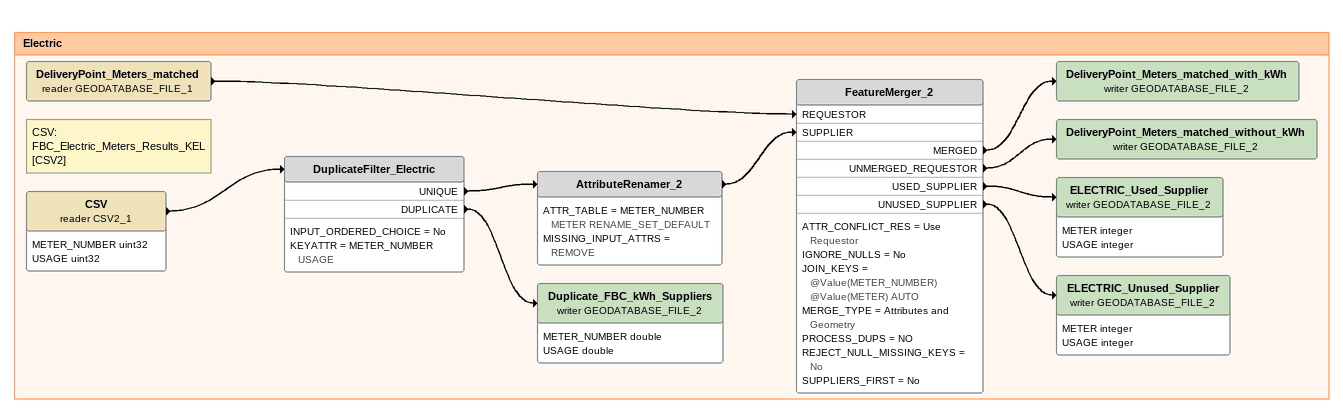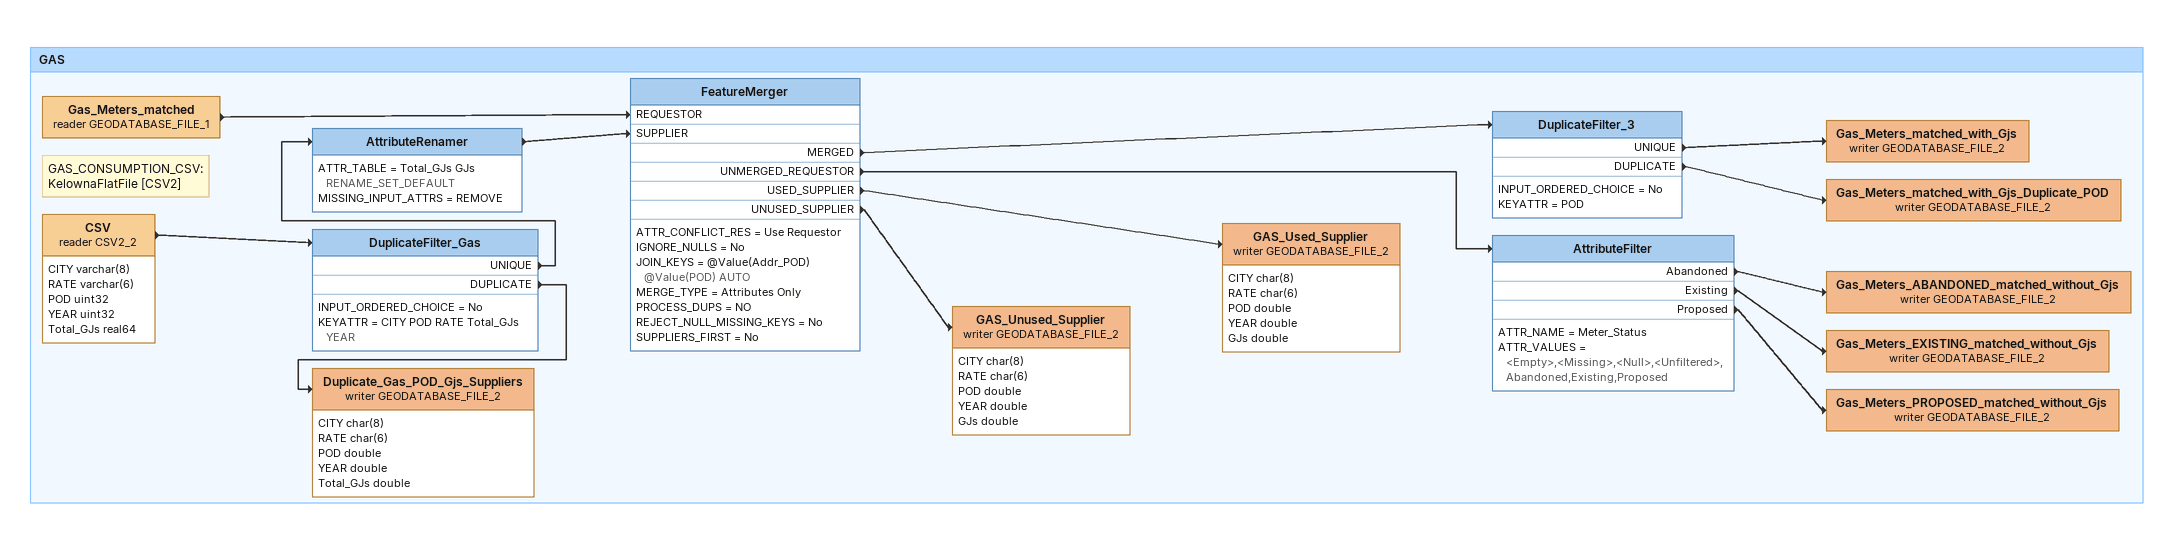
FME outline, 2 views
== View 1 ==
Bookmark: Electric
DeliveryPoint_Meters_matched (reader GEODATABASE_FILE_1)
    -> FeatureMerger_2 [REQUESTOR]
Note: CSV: FBC_Electric_Meters_Results_KEL [CSV2]
CSV (reader CSV2_1)
    attributes: METER_NUMBER uint32, USAGE uint32
    -> DuplicateFilter_Electric
DuplicateFilter_Electric
    INPUT_ORDERED_CHOICE = No
    KEYATTR = METER_NUMBER USAGE
    UNIQUE -> AttributeRenamer_2
    DUPLICATE -> Duplicate_FBC_kWh_Suppliers (writer GEODATABASE_FILE_2)
AttributeRenamer_2
    ATTR_TABLE = METER_NUMBER METER RENAME_SET_DEFAULT
    MISSING_INPUT_ATTRS = REMOVE
    -> FeatureMerger_2 [SUPPLIER]
FeatureMerger_2
    ATTR_CONFLICT_RES = Use Requestor
    IGNORE_NULLS = No
    JOIN_KEYS = @Value(METER_NUMBER) @Value(METER) AUTO
    MERGE_TYPE = Attributes and Geometry
    PROCESS_DUPS = NO
    REJECT_NULL_MISSING_KEYS = No
    SUPPLIERS_FIRST = No
    MERGED -> DeliveryPoint_Meters_matched_with_kWh (writer GEODATABASE_FILE_2)
    UNMERGED_REQUESTOR -> DeliveryPoint_Meters_matched_without_kWh (writer GEODATABASE_FILE_2)
    USED_SUPPLIER -> ELECTRIC_Used_Supplier (writer GEODATABASE_FILE_2)
    UNUSED_SUPPLIER -> ELECTRIC_Unused_Supplier (writer GEODATABASE_FILE_2)
DeliveryPoint_Meters_matched_with_kWh (writer GEODATABASE_FILE_2)
DeliveryPoint_Meters_matched_without_kWh (writer GEODATABASE_FILE_2)
ELECTRIC_Used_Supplier (writer GEODATABASE_FILE_2)
    attributes: METER integer, USAGE integer
ELECTRIC_Unused_Supplier (writer GEODATABASE_FILE_2)
    attributes: METER integer, USAGE integer
Duplicate_FBC_kWh_Suppliers (writer GEODATABASE_FILE_2)
    attributes: METER_NUMBER double, USAGE double

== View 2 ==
Bookmark: GAS
Gas_Meters_matched (reader GEODATABASE_FILE_1)
    -> FeatureMerger [REQUESTOR]
Note: GAS_CONSUMPTION_CSV: KelownaFlatFile [CSV2]
CSV (reader CSV2_2)
    attributes: CITY varchar(8), RATE varchar(6), POD uint32, YEAR uint32, Total_GJs real64
    -> DuplicateFilter_Gas
DuplicateFilter_Gas
    INPUT_ORDERED_CHOICE = No
    KEYATTR = CITY POD RATE Total_GJs YEAR
    UNIQUE -> AttributeRenamer
    DUPLICATE -> Duplicate_Gas_POD_Gjs_Suppliers (writer GEODATABASE_FILE_2)
AttributeRenamer
    ATTR_TABLE = Total_GJs GJs RENAME_SET_DEFAULT
    MISSING_INPUT_ATTRS = REMOVE
    -> FeatureMerger [SUPPLIER]
FeatureMerger
    ATTR_CONFLICT_RES = Use Requestor
    IGNORE_NULLS = No
    JOIN_KEYS = @Value(Addr_POD) @Value(POD) AUTO
    MERGE_TYPE = Attributes Only
    PROCESS_DUPS = NO
    REJECT_NULL_MISSING_KEYS = No
    SUPPLIERS_FIRST = No
    MERGED -> DuplicateFilter_3
    UNMERGED_REQUESTOR -> AttributeFilter
    USED_SUPPLIER -> GAS_Used_Supplier (writer GEODATABASE_FILE_2)
    UNUSED_SUPPLIER -> GAS_Unused_Supplier (writer GEODATABASE_FILE_2)
DuplicateFilter_3
    INPUT_ORDERED_CHOICE = No
    KEYATTR = POD
    UNIQUE -> Gas_Meters_matched_with_Gjs (writer GEODATABASE_FILE_2)
    DUPLICATE -> Gas_Meters_matched_with_Gjs_Duplicate_POD (writer GEODATABASE_FILE_2)
Gas_Meters_matched_with_Gjs (writer GEODATABASE_FILE_2)
Gas_Meters_matched_with_Gjs_Duplicate_POD (writer GEODATABASE_FILE_2)
AttributeFilter
    ATTR_NAME = Meter_Status
    ATTR_VALUES = <Empty>,<Missing>,<Null>,<Unfiltered>,Abandoned,Existing,Proposed
    Abandoned -> Gas_Meters_ABANDONED_matched_without_Gjs (writer GEODATABASE_FILE_2)
    Existing -> Gas_Meters_EXISTING_matched_without_Gjs (writer GEODATABASE_FILE_2)
    Proposed -> Gas_Meters_PROPOSED_matched_without_Gjs (writer GEODATABASE_FILE_2)
Gas_Meters_ABANDONED_matched_without_Gjs (writer GEODATABASE_FILE_2)
Gas_Meters_EXISTING_matched_without_Gjs (writer GEODATABASE_FILE_2)
Gas_Meters_PROPOSED_matched_without_Gjs (writer GEODATABASE_FILE_2)
GAS_Used_Supplier (writer GEODATABASE_FILE_2)
    attributes: CITY char(8), RATE char(6), POD double, YEAR double, GJs double
GAS_Unused_Supplier (writer GEODATABASE_FILE_2)
    attributes: CITY char(8), RATE char(6), POD double, YEAR double, GJs double
Duplicate_Gas_POD_Gjs_Suppliers (writer GEODATABASE_FILE_2)
    attributes: CITY char(8), RATE char(6), POD double, YEAR double, Total_GJs double
